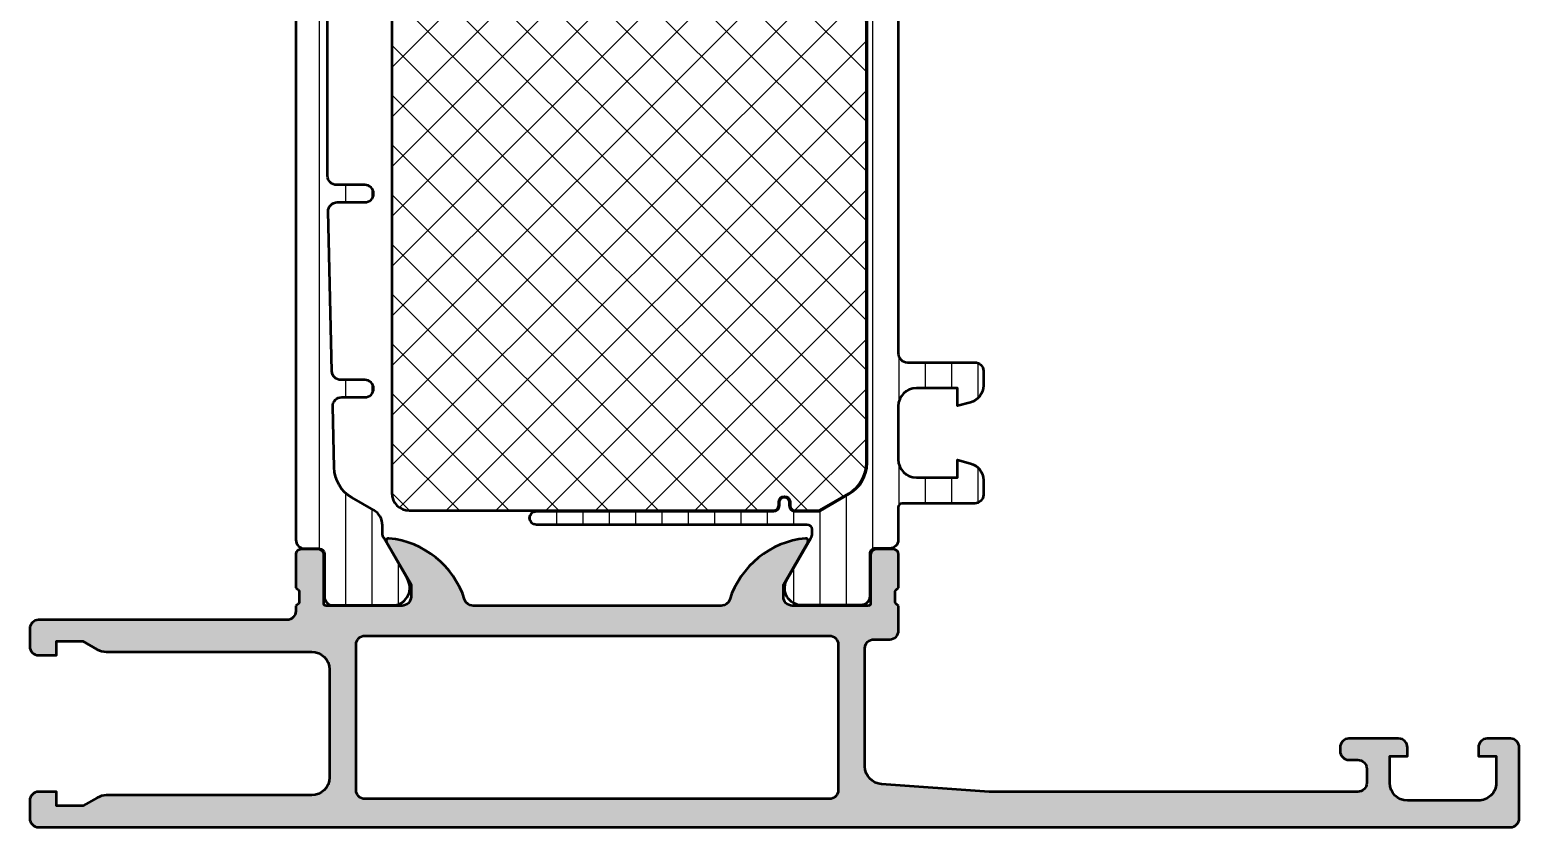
# Model space of a CAD drawing. Extents: x 0 to 84, y 0 to 90.
# Drawn here: x 0 to 84, y 0 to 45 of the extents above; entities that cross this region are included whole.
import ezdxf

# ---------------------------------------------------------------- set-up
doc = ezdxf.new("R2010")
doc.units = 0
for name, color, linetype, lineweight in [('0S-Alu contour', 7, 'Continuous', 50), ('0S-Alu hatch', 252, 'Continuous', 25), ('0S-Plastic contour', 254, 'Continuous', 50), ('0S-Plastic hatch', 253, 'Continuous', 25), ('0S-PT contour', 91, 'Continuous', 50), ('0S-PT hatch', 103, 'Continuous', 25)]:
    doc.layers.add(name, color=color, linetype=linetype, lineweight=lineweight)
pattern_1 = [(90, (0, 0), (-1.4859, 0), [])]

# ---------------------------------------------------------------- blocks, each defined once
blk = doc.blocks.new('245323__D9C6673A_AA53_49A2_94B6_539EFFF4E41A___6864D151_0781_4F6A_9A09_EA9F753BB2D8_')
at = {"layer": '0S-Plastic hatch'}
h = blk.add_hatch(dxfattribs=at)
h.set_pattern_fill('ANSI31', color=256, scale=0.4680000000000001, angle=45, style=0)
h.set_pattern_definition(pattern_1)
edge = h.paths.add_edge_path()
edge.add_line((15.01000000000009, 66.29000300000028), (15.0099999999999, 16.2099970000004))
edge.add_arc((15.5, 16.20999700000039), 0.4900000000001033, 180, 270.0000000000002)
edge.add_line((15.5, 15.71999700000029), (16.31033401224253, 15.71999700000029))
edge.add_ellipse((16.31033331504909, 15.40999630290405), major_axis=(-0.3100006970970248, 0), ratio=1, start_angle=179.99987114239, end_angle=269.9998711414454, ccw=False)
edge.add_line((16.62033401214533, 15.40999560571021), (16.61999938293617, 13.00999856424506))
edge.add_arc((17.10999536037491, 13.0099959774389), 0.4899959774455737, 179.9996975218414, 269.9999999999988)
edge.add_line((17.1099953603749, 12.51999999999332), (20.58582249618423, 12.52000000000029))
edge.add_arc((20.44422884910812, 13.49981807472314), 0.9899960709244746, 278.2228963588996, 392.7407569883825)
edge.add_line((21.276940554089, 14.03524634894269), (19.95830439080621, 16.31919149350434))
edge.add_ellipse((20.39997736187117, 16.57419146728988), major_axis=(-0.5099999999999721, 0), ratio=1, start_angle=-0.5398516222181797, end_angle=29.999996599346105, ccw=False)
edge.add_line((19.88999999999987, 16.5789967122122), (19.88999999999986, 17.03149545762299))
edge.add_arc((18.89999999999989, 17.03149545762297), 0.9899999999999735, 0, 60.00000000000145)
edge.add_line((19.39499999999986, 17.88886060736956), (18.16814668627394, 18.59718469830536))
edge.add_ellipse((19.17314668627401, 20.33789575991229), major_axis=(-2.01000000000021, 0), ratio=1, start_angle=1.3413950657791816, end_angle=60.00000000000131, ccw=False)
edge.add_line((17.1636975121945, 20.29084242005194), (17.08297730594225, 23.73806109287161))
edge.add_ellipse((17.59283754414148, 23.75000000000035), major_axis=(-0.5100000000000015, 0), ratio=1, start_angle=-89.9999999999996, end_angle=1.3413950657791816, ccw=False)
edge.add_line((17.59283754414148, 24.26000000000035), (18.90000000000005, 24.26000000000035))
edge.add_arc((18.90000000000005, 24.75000000000035), 0.4899999999999985, 270, 450)
edge.add_line((18.90000000000005, 25.24000000000035), (17.54600546650818, 25.24000000000035))
edge.add_ellipse((17.54600546650817, 25.75000000000035), major_axis=(-0.509999999999998, 0), ratio=1, start_angle=1.3413950657781015, end_angle=90.0000000000004, ccw=False)
edge.add_line((17.03614522830895, 25.73806109287161), (16.82540087895906, 34.73806109287165))
edge.add_ellipse((17.33526111715824, 34.75000000000039), major_axis=(-0.5099999999999519, 0), ratio=1, start_angle=-90.0000000000004, end_angle=1.3413950657798068, ccw=False)
edge.add_line((17.33526111715824, 35.26000000000034), (18.90000000000005, 35.26000000000036))
edge.add_arc((18.90000000000005, 35.75000000000036), 0.4899999999999949, 270.0000000000004, 450.0000000000004)
edge.add_line((18.90000000000004, 36.24000000000035), (17.29999999999999, 36.24000000000036))
edge.add_ellipse((17.29999999999998, 36.75000000000036), major_axis=(-0.509999999999998, 0), ratio=1, start_angle=0, end_angle=90.0000000000008, ccw=False)
edge.add_line((16.78999999999999, 36.75000000000036), (16.78999999999999, 45.75000000000035))
edge.add_ellipse((17.29999999999999, 45.75000000000034), major_axis=(-0.5100000000000052, 0), ratio=1, start_angle=270.0000000000004, end_angle=360, ccw=False)
edge.add_line((17.29999999999999, 46.26000000000035), (18.90000000000004, 46.26000000000035))
edge.add_arc((18.90000000000004, 46.75000000000035), 0.490000000000002, 270, 450)
edge.add_line((18.90000000000004, 47.24000000000035), (17.33526111715829, 47.24000000000033))
edge.add_ellipse((17.33526111715829, 47.75000000000033), major_axis=(-0.5100000000000052, 0), ratio=1, start_angle=-1.34139506577759, end_angle=90.0000000000004, ccw=False)
edge.add_line((16.82540087895906, 47.76193890712906), (17.03614522830894, 56.76193890712909))
edge.add_ellipse((17.54600546650816, 56.75000000000036), major_axis=(-0.5099999999999979, 0), ratio=1, start_angle=269.9999999999996, end_angle=358.65860493422133, ccw=False)
edge.add_line((17.54600546650817, 57.26000000000035), (18.90000000000005, 57.26000000000035))
edge.add_arc((18.90000000000005, 57.75000000000035), 0.490000000000002, 270, 450)
edge.add_line((18.90000000000005, 58.24000000000036), (17.59283754414148, 58.24000000000035))
edge.add_ellipse((17.59283754414148, 58.75000000000035), major_axis=(-0.509999999999998, 0), ratio=1, start_angle=-1.34139506577759, end_angle=89.9999999999996, ccw=False)
edge.add_line((17.08297730594226, 58.76193890712908), (17.1636975121945, 62.20915757994876))
edge.add_ellipse((19.17314668627379, 62.16210424008844), major_axis=(-2.009999999999987, 0), ratio=1, start_angle=299.9999999999992, end_angle=358.65860493422105, ccw=False)
edge.add_line((18.16814668627382, 63.90281530169517), (19.39499999999987, 64.61113939263106))
edge.add_arc((18.89999999999988, 65.46850454237767), 0.9899999999999973, 299.9999999999992, 360)
edge.add_line((19.88999999999987, 65.46850454237772), (19.88999999999985, 65.92100328778807))
edge.add_ellipse((20.39997736187143, 65.92580853271063), major_axis=(-0.5100000000002546, 0), ratio=1, start_angle=-29.9999965993444, end_angle=0.5398516222459193, ccw=False)
edge.add_line((19.95830439080623, 66.1808085064963), (21.27694055408906, 68.464753651058))
edge.add_arc((20.44422884910813, 69.00018192527745), 0.989996070924459, 327.2592430116236, 441.7771036410994)
edge.add_line((20.58582249618424, 69.98000000000029), (17.10999536037493, 69.98000000000727))
edge.add_arc((17.10999536035948, 69.49000402257712), 0.4899959774301408, 89.99999999819333, 180.0079886897559)
edge.add_line((16.6199993876922, 69.48993570295805), (16.62033400922918, 67.0900462235622))
edge.add_ellipse((16.31033401224253, 67.0900030000003), major_axis=(-0.3099999999999998, 0), ratio=1, start_angle=90.00000000000199, end_angle=180.0079887989757, ccw=False)
edge.add_line((16.31033401224254, 66.78000300000029), (15.50000000000007, 66.78000300000028))
edge.add_arc((15.50000000000008, 66.29000300000027), 0.4899999999999949, 90.00000000000082, 180)
at = {"layer": '0S-Plastic contour', "color": 7}
for points in [[(20.58582249618424, 69.98000000000029), (17.10999536037493, 69.98000000000727)], [(16.6199993876922, 69.48993570295805), (16.62033400922918, 67.0900462235622)], [(19.95830439080623, 66.1808085064963), (21.27694055408906, 68.464753651058)], [(16.31033401224254, 66.78000300000029), (15.50000000000007, 66.78000300000028)], [(15.01000000000009, 66.29000300000028), (15.0099999999999, 16.2099970000004)], [(19.88999999999987, 65.46850454237772), (19.88999999999985, 65.92100328778807)], [(18.16814668627382, 63.90281530169517), (19.39499999999987, 64.61113939263106)], [(17.08297730594226, 58.76193890712908), (17.1636975121945, 62.20915757994876)], [(18.90000000000005, 58.24000000000036), (17.59283754414148, 58.24000000000035)], [(17.54600546650817, 57.26000000000035), (18.90000000000005, 57.26000000000035)], [(16.82540087895906, 47.76193890712906), (17.03614522830894, 56.76193890712909)], [(18.90000000000004, 47.24000000000035), (17.33526111715829, 47.24000000000033)], [(17.29999999999999, 46.26000000000035), (18.90000000000004, 46.26000000000035)], [(16.78999999999999, 36.75000000000036), (16.78999999999999, 45.75000000000035)], [(18.90000000000004, 36.24000000000035), (17.29999999999999, 36.24000000000036)], [(17.03614522830895, 25.73806109287161), (16.82540087895906, 34.73806109287165)], [(17.33526111715824, 35.26000000000034), (18.90000000000005, 35.26000000000036)], [(18.90000000000005, 25.24000000000035), (17.54600546650818, 25.24000000000035)], [(17.1636975121945, 20.29084242005194), (17.08297730594225, 23.73806109287161)], [(17.59283754414148, 24.26000000000035), (18.90000000000005, 24.26000000000035)], [(19.39499999999986, 17.88886060736956), (18.16814668627394, 18.59718469830536)], [(19.88999999999987, 16.5789967122122), (19.88999999999986, 17.03149545762299)], [(21.276940554089, 14.03524634894269), (19.95830439080621, 16.31919149350434)], [(15.5, 15.71999700000029), (16.31033401224253, 15.71999700000029)], [(16.62033401214533, 15.40999560571021), (16.61999938293617, 13.00999856424506)], [(17.1099953603749, 12.51999999999332), (20.58582249618423, 12.52000000000029)]]:
    blk.add_lwpolyline(points, dxfattribs=at)
for centre, radius, start, end in [((17.10999536035948, 69.49000402257712), 0.4899959774301408, 89.99999999819333, 180.0079886897559), ((20.44422884910813, 69.00018192527745), 0.989996070924459, 327.2592430116236, 81.77710364109946), ((15.50000000000008, 66.29000300000027), 0.4899999999999949, 90.00000000000082, 180), ((18.89999999999988, 65.46850454237767), 0.9899999999999973, 299.9999999999992, 0), ((18.90000000000005, 57.75000000000035), 0.490000000000002, 270, 90), ((18.90000000000004, 46.75000000000035), 0.490000000000002, 270, 90), ((18.90000000000005, 35.75000000000036), 0.4899999999999949, 270.0000000000004, 90.00000000000043), ((18.90000000000005, 24.75000000000035), 0.4899999999999985, 270, 90), ((18.89999999999989, 17.03149545762297), 0.9899999999999735, 0, 60.00000000000145), ((15.5, 16.20999700000039), 0.4900000000001033, 180, 270.0000000000002), ((20.44422884910812, 13.49981807472314), 0.9899960709244746, 278.2228963588996, 32.74075698838251), ((17.10999536037491, 13.0099959774389), 0.4899959774455737, 179.9996975218414, 269.9999999999988)]:
    blk.add_arc(centre, radius, start, end, dxfattribs=at)
at = {"layer": '0S-Plastic contour', "color": 7, "extrusion": (0, 0, -1)}
for centre, radius, start, end in [((-16.31033401224253, 67.0900030000003), 0.3099999999999998, 179.9920112010243, 269.999999999998), ((-20.39997736187143, 65.92580853271063), 0.5100000000002546, 359.4601483777541, 29.99999659934442), ((-19.17314668627379, 62.16210424008844), 2.009999999999987, 1.341395065778929, 60.00000000000078), ((-17.59283754414148, 58.75000000000035), 0.509999999999998, 270.0000000000004, 1.34139506577757), ((-17.54600546650816, 56.75000000000036), 0.5099999999999979, 1.341395065778657, 90.0000000000004), ((-17.33526111715829, 47.75000000000033), 0.5100000000000052, 269.9999999999996, 1.34139506577757), ((-17.29999999999999, 45.75000000000034), 0.5100000000000052, 0, 89.9999999999996), ((-17.29999999999998, 36.75000000000036), 0.509999999999998, 269.9999999999992, 0), ((-17.33526111715824, 34.75000000000039), 0.5099999999999519, 358.6586049342202, 90.0000000000004), ((-17.54600546650817, 25.75000000000035), 0.509999999999998, 269.9999999999996, 358.6586049342219), ((-17.59283754414148, 23.75000000000035), 0.5100000000000015, 358.6586049342208, 89.9999999999996), ((-19.17314668627401, 20.33789575991229), 2.01000000000021, 299.9999999999987, 358.6586049342208), ((-20.39997736187117, 16.57419146728988), 0.5099999999999721, 330.0000034006539, 0.5398516222182403), ((-16.31033331504909, 15.40999630290405), 0.3100006970970248, 90.00012885855463, 180.0001288576101)]:
    blk.add_arc(centre, radius, start, end, dxfattribs=at)
blk = doc.blocks.new('245323__749D5613_C850_4EB6_93A1_6E532C6551B0___1353EFCF_EA97_4BA5_82DE_B7D88047BC05_')
at = {"layer": '0S-Plastic hatch'}
h = blk.add_hatch(dxfattribs=at)
h.set_pattern_fill('ANSI31', color=256, scale=0.4680000000000001, angle=45, style=0)
h.set_pattern_definition(pattern_1)
edge = h.paths.add_edge_path()
edge.add_arc((49.19999999999975, 64.45000000004723), 0.2200000000000273, 180, 270)
edge.add_line((49.19999999999975, 64.23000000004718), (53.29999999999971, 64.23000000004724))
edge.add_ellipse((53.29999999999973, 63.75000000004725), major_axis=(-0.4799999999999827, 0), ratio=1, start_angle=180, end_angle=270.00000000000256, ccw=False)
edge.add_line((53.77999999999971, 63.75000000004725), (53.77999999999971, 62.91925077667288))
edge.add_ellipse((52.79999999999981, 62.9192507766729), major_axis=(-0.9799999999999045, 0), ratio=1, start_angle=105.00000000000401, end_angle=180, ccw=False)
edge.add_line((53.05364266420032, 61.97264346690971), (52.3199999999997, 61.77606450750408))
edge.add_line((52.3199999999997, 61.77606450750408), (52.3199999999997, 62.77000000004714))
edge.add_line((52.3199999999997, 62.77000000004714), (49.99999999999975, 62.7700000000472))
edge.add_arc((49.99999999999972, 61.7500000000472), 1.020000000000003, 89.9999999999988, 180)
edge.add_line((48.97999999999972, 61.75000000004721), (48.97999999999972, 58.7500000000472))
edge.add_arc((49.99999999999971, 58.75000000004721), 1.019999999999988, 180, 269.9999999999988)
edge.add_line((49.99999999999968, 57.73000000004722), (52.3199999999997, 57.7300000000472))
edge.add_line((52.3199999999997, 57.7300000000472), (52.3199999999997, 58.72393549259038))
edge.add_line((52.3199999999997, 58.72393549259038), (53.05364266420018, 58.52735653318487))
edge.add_ellipse((52.79999999999976, 57.58074922342163), major_axis=(-0.9799999999999478, 0), ratio=1, start_angle=180, end_angle=255.00000000000182, ccw=False)
edge.add_line((53.7799999999997, 57.5807492234216), (53.77999999999971, 56.75000000004716))
edge.add_ellipse((53.29999999999974, 56.75000000004718), major_axis=(-0.4799999999999685, 0), ratio=1, start_angle=90.0000000000008, end_angle=180, ccw=False)
edge.add_line((53.29999999999975, 56.2700000000472), (49.4999999999997, 56.27000000004719))
edge.add_arc((49.4999999999997, 55.75000000004719), 0.5200000000000032, 90.00000000000078, 180)
edge.add_line((48.97999999999971, 55.75000000004719), (48.97999999999972, 26.75000000000002))
edge.add_arc((49.4999999999997, 26.75000000000001), 0.5199999999999818, 180, 270)
edge.add_line((49.4999999999997, 26.23000000000003), (53.29999999999975, 26.23000000000003))
edge.add_ellipse((53.29999999999973, 25.75000000000006), major_axis=(-0.479999999999972, 0), ratio=1, start_angle=180, end_angle=269.9999999999983, ccw=False)
edge.add_line((53.77999999999971, 25.75000000000007), (53.77999999999972, 24.91925077662573))
edge.add_ellipse((52.79999999999963, 24.91925077662572), major_axis=(-0.980000000000089, 0), ratio=1, start_angle=104.9999999999934, end_angle=180, ccw=False)
edge.add_line((53.05364266420002, 23.97264346686232), (52.31999999999972, 23.77606450745691))
edge.add_line((52.31999999999972, 23.77606450745691), (52.3199999999997, 24.77000000000001))
edge.add_line((52.3199999999997, 24.77000000000001), (49.99999999999964, 24.76999999999998))
edge.add_arc((49.99999999999965, 23.75000000000003), 1.019999999999939, 90.0000000000008, 180)
edge.add_line((48.97999999999971, 23.75000000000003), (48.97999999999972, 20.75000000000003))
edge.add_arc((49.99999999999972, 20.75000000000002), 1.020000000000003, 180, 269.9999999999996)
edge.add_line((49.99999999999971, 19.73000000000002), (52.3199999999997, 19.73000000000002))
edge.add_line((52.3199999999997, 19.73000000000002), (52.3199999999997, 20.7239354925432))
edge.add_line((52.3199999999997, 20.7239354925432), (53.05364266420022, 20.52735653313762))
edge.add_ellipse((52.79999999999973, 19.58074922337435), major_axis=(-0.9799999999999899, 0), ratio=1, start_angle=180, end_angle=254.999999999999, ccw=False)
edge.add_line((53.77999999999972, 19.58074922337435), (53.77999999999971, 18.74999999999996))
edge.add_ellipse((53.29999999999973, 18.74999999999996), major_axis=(-0.4799999999999827, 0), ratio=1, start_angle=89.9999999999975, end_angle=180, ccw=False)
edge.add_line((53.29999999999971, 18.26999999999997), (49.19999999999974, 18.27000000000003))
edge.add_arc((49.19999999999974, 18.05), 0.2200000000000273, 90, 180)
edge.add_line((48.97999999999971, 18.05), (48.97999999999972, 16.20999432109052))
edge.add_ellipse((48.50000267890202, 16.20999432109052), major_axis=(-0.4799973210976916, 0), ratio=1, start_angle=90, end_angle=180, ccw=False)
edge.add_line((48.50000267890202, 15.72999699999282), (47.68966866665965, 15.72999700000001))
edge.add_arc((47.68966866665958, 15.40999699999991), 0.3200000000000962, 89.999999999986, 180.0079248428868)
edge.add_line((47.36966866972043, 15.40995273932772), (47.37000061247221, 13.01006236694498))
edge.add_ellipse((46.89000463964842, 13.00999597740809), major_axis=(-0.4799959774150445, 0), ratio=1, start_angle=89.99999999639118, end_angle=180.0079247336595, ccw=False)
edge.add_line((46.89000463961819, 12.52999999999304), (43.41489815500445, 12.53000000000001))
edge.add_ellipse((43.55577115088467, 13.49981807472285), major_axis=(-0.9799960709244642, 0), ratio=1, start_angle=-32.75470770489687, end_angle=81.73518387497938, ccw=False)
edge.add_line((42.73159978545078, 14.03003865092321), (44.05035585987369, 16.31419148770031))
edge.add_arc((43.60002263447411, 16.57419146097185), 0.5199999999999974, 330.0000034006553, 360.0057438231707)
edge.add_line((44.12002263186116, 16.57424359025822), (44.11999999863359, 16.80002706700071))
edge.add_arc((43.84999999991771, 16.79999999992741), 0.2700000000725904, 0.0057438113683433, 89.99999998807618)
edge.add_line((43.8499999999739, 17.07), (28.5710135329807, 17.0700000000006))
edge.add_ellipse((28.5710135329807, 17.44925907311707), major_axis=(-0.3792590731164722, 0), ratio=1, start_angle=-90, end_angle=90, ccw=False)
edge.add_line((28.5710135329807, 17.82851814623354), (41.95486402147732, 17.82851814623354))
edge.add_arc((41.95486402147731, 18.15000000000007), 0.3214818537665245, 270.0000000000013, 360)
edge.add_line((42.27634587524384, 18.15000000000007), (42.27634587524384, 18.35057079528624))
edge.add_ellipse((42.55577507995761, 18.35057079528624), major_axis=(-0.2794292047137645, 0), ratio=1, start_angle=180, end_angle=360, ccw=False)
edge.add_line((42.83520428467137, 18.35057079528624), (42.83520428467138, 18.14999999999999))
edge.add_arc((43.15520428467132, 18.14999999999998), 0.3199999999999363, 180, 273.2858470669113)
edge.add_line((43.17354585891814, 17.83052607828788), (44.46501280945994, 17.83052607828748))
edge.add_arc((44.46501280946002, 18.05052607828745), 0.2199999999999704, 269.9999999999796, 300.0000000000001)
edge.add_line((44.57501280946, 17.8600004894549), (46.20999999999969, 18.80396078403453))
edge.add_arc((45.19999999999975, 20.55333209967908), 2.019999999999961, 299.9999999999987, 360)
edge.add_line((47.21999999999971, 20.55333209967909), (47.2199999999997, 61.94666790036816))
edge.add_arc((45.1999999999998, 61.94666790036816), 2.019999999999903, 0, 59.99999999999665)
edge.add_line((46.20999999999985, 63.69603921601258), (44.57501280946025, 64.63999951059233))
edge.add_arc((44.46501280946029, 64.44947392175985), 0.2199999999999, 59.99999999999794, 90.00000000000925)
edge.add_line((44.46501280946026, 64.66947392175975), (43.17354585892014, 64.66947392175956))
edge.add_arc((43.15520428467162, 64.35000000004723), 0.3200000000002656, 86.71415293278625, 180)
edge.add_line((42.83520428467135, 64.35000000004725), (42.83520428467137, 64.14942920476103))
edge.add_ellipse((42.55577507995761, 64.14942920476102), major_axis=(-0.2794292047137645, 0), ratio=1, start_angle=0, end_angle=180, ccw=False)
edge.add_line((42.27634587524384, 64.14942920476102), (42.27634587524384, 64.35000000004712))
edge.add_arc((41.95486402147728, 64.3500000000471), 0.3214818537665707, 0, 89.99999999999874)
edge.add_line((41.95486402147728, 64.67148185381367), (28.57101353298071, 64.6714818538137))
edge.add_ellipse((28.5710135329807, 65.0507409269301), major_axis=(-0.3792590731164154, 0), ratio=1, start_angle=-89.99999999999721, end_angle=90.00000000000267, ccw=False)
edge.add_line((28.57101353298068, 65.43000000004653), (43.84999999997284, 65.43000000004724))
edge.add_arc((43.84999999997282, 65.70000000006472), 0.2700000000174754, 270.000000000003, 359.9942561767024)
edge.add_line((44.11999999863358, 65.6999729329353), (44.12002263186145, 65.92575641268219))
edge.add_arc((43.60002263447409, 65.92580853907533), 0.5200000000000063, 359.9942564955642, 389.9999965993436)
edge.add_line((44.05035585987369, 66.18580851234688), (42.73159978545076, 68.46996134912398))
edge.add_ellipse((43.55577115088467, 69.00018192532433), major_axis=(-0.97999607092448, 0), ratio=1, start_angle=-81.73518387496699, end_angle=32.75470770489579, ccw=False)
edge.add_line((43.41489815500425, 69.97000000004715), (46.89000463961792, 69.97000000005411))
edge.add_ellipse((46.89000463961792, 69.49000402260853), major_axis=(-0.4799959774455829, 0), ratio=1, start_angle=179.9920751941814, end_angle=269.99999999999915, ccw=False)
edge.add_line((47.37000061247216, 69.48993763246747), (47.36966866972035, 67.09004726019027))
edge.add_arc((47.68966866668963, 67.0900030000773), 0.3200000000301581, 179.9920752572343, 269.9999999950218)
edge.add_line((47.68966866666183, 66.77000300004714), (48.50000267890219, 66.77000300005432))
edge.add_ellipse((48.50000267890209, 66.29000567895667), major_axis=(-0.4799973210976419, 0), ratio=1, start_angle=180, end_angle=269.99999999998727, ccw=False)
edge.add_line((48.97999999999973, 66.29000567895663), (48.97999999999972, 64.45000000004723))
at = {"layer": '0S-Plastic contour', "color": 7}
for points in [[(43.41489815500425, 69.97000000004715), (46.89000463961792, 69.97000000005411)], [(47.37000061247216, 69.48993763246747), (47.36966866972035, 67.09004726019027)], [(44.05035585987369, 66.18580851234688), (42.73159978545076, 68.46996134912398)], [(47.68966866666183, 66.77000300004714), (48.50000267890219, 66.77000300005432)], [(44.11999999863358, 65.6999729329353), (44.12002263186145, 65.92575641268219)], [(48.97999999999973, 66.29000567895663), (48.97999999999972, 64.45000000004723)], [(28.57101353298068, 65.43000000004653), (43.84999999997284, 65.43000000004724)], [(41.95486402147728, 64.67148185381367), (28.57101353298071, 64.6714818538137)], [(42.27634587524384, 64.14942920476102), (42.27634587524384, 64.35000000004712)], [(42.83520428467135, 64.35000000004725), (42.83520428467137, 64.14942920476103)], [(44.46501280946026, 64.66947392175975), (43.17354585892014, 64.66947392175956)], [(46.20999999999985, 63.69603921601258), (44.57501280946025, 64.63999951059233)], [(49.19999999999975, 64.23000000004718), (53.29999999999971, 64.23000000004724)], [(53.77999999999971, 63.75000000004725), (53.77999999999971, 62.91925077667288)], [(53.05364266420032, 61.97264346690971), (52.3199999999997, 61.77606450750408), (52.3199999999997, 62.77000000004714), (49.99999999999975, 62.7700000000472)], [(47.21999999999971, 20.55333209967909), (47.2199999999997, 61.94666790036816)], [(48.97999999999972, 61.75000000004721), (48.97999999999972, 58.7500000000472)], [(49.99999999999968, 57.73000000004722), (52.3199999999997, 57.7300000000472), (52.3199999999997, 58.72393549259038), (53.05364266420018, 58.52735653318487)], [(53.7799999999997, 57.5807492234216), (53.77999999999971, 56.75000000004716)], [(48.97999999999971, 55.75000000004719), (48.97999999999972, 26.75000000000002)], [(53.29999999999975, 56.2700000000472), (49.4999999999997, 56.27000000004719)], [(49.4999999999997, 26.23000000000003), (53.29999999999975, 26.23000000000003)], [(53.77999999999971, 25.75000000000007), (53.77999999999972, 24.91925077662573)], [(53.05364266420002, 23.97264346686232), (52.31999999999972, 23.77606450745691), (52.3199999999997, 24.77000000000001), (49.99999999999964, 24.76999999999998)], [(48.97999999999971, 23.75000000000003), (48.97999999999972, 20.75000000000003)], [(49.99999999999971, 19.73000000000002), (52.3199999999997, 19.73000000000002), (52.3199999999997, 20.7239354925432), (53.05364266420022, 20.52735653313762)], [(53.77999999999972, 19.58074922337435), (53.77999999999971, 18.74999999999996)], [(44.57501280946, 17.8600004894549), (46.20999999999969, 18.80396078403453)], [(28.5710135329807, 17.82851814623354), (41.95486402147732, 17.82851814623354)], [(42.27634587524384, 18.15000000000007), (42.27634587524384, 18.35057079528624)], [(42.83520428467137, 18.35057079528624), (42.83520428467138, 18.14999999999999)], [(43.17354585891814, 17.83052607828788), (44.46501280945994, 17.83052607828748)], [(48.97999999999971, 18.05), (48.97999999999972, 16.20999432109052)], [(53.29999999999971, 18.26999999999997), (49.19999999999974, 18.27000000000003)], [(43.8499999999739, 17.07), (28.5710135329807, 17.0700000000006)], [(42.73159978545078, 14.03003865092321), (44.05035585987369, 16.31419148770031)], [(44.12002263186116, 16.57424359025822), (44.11999999863359, 16.80002706700071)], [(47.36966866972043, 15.40995273932772), (47.37000061247221, 13.01006236694498)], [(48.50000267890202, 15.72999699999282), (47.68966866665965, 15.72999700000001)], [(46.89000463961819, 12.52999999999304), (43.41489815500445, 12.53000000000001)]]:
    blk.add_lwpolyline(points, dxfattribs=at)
at = {"layer": '0S-Plastic contour', "color": 7, "extrusion": (0, 0, -1)}
for centre, radius, start, end in [((-43.55577115088467, 69.00018192532433), 0.97999607092448, 327.2452922951042, 81.73518387496703), ((-46.89000463961792, 69.49000402260853), 0.4799959774455829, 90.00000000000087, 180.0079248058187), ((-48.50000267890209, 66.29000567895667), 0.4799973210976419, 90.00000000001273, 180), ((-28.5710135329807, 65.0507409269301), 0.3792590731164154, 269.9999999999973, 89.99999999999731), ((-42.55577507995761, 64.14942920476102), 0.2794292047137645, 180, 0), ((-53.29999999999973, 63.75000000004725), 0.4799999999999827, 89.99999999999746, 180), ((-52.79999999999981, 62.9192507766729), 0.9799999999999045, 180, 254.999999999996), ((-52.79999999999976, 57.58074922342163), 0.9799999999999478, 104.9999999999982, 180), ((-53.29999999999974, 56.75000000004718), 0.4799999999999685, 180, 269.9999999999992), ((-53.29999999999973, 25.75000000000006), 0.479999999999972, 90.0000000000017, 180), ((-52.79999999999963, 24.91925077662572), 0.9800000000000892, 180, 255.0000000000066), ((-52.79999999999973, 19.58074922337435), 0.9799999999999901, 105.000000000001, 180), ((-42.55577507995761, 18.35057079528624), 0.2794292047137645, 0, 180), ((-53.29999999999973, 18.74999999999996), 0.4799999999999827, 180, 270.0000000000025), ((-28.5710135329807, 17.44925907311707), 0.3792590731164722, 270, 90), ((-48.50000267890202, 16.20999432109052), 0.4799973210976916, 180, 270), ((-43.55577115088467, 13.49981807472285), 0.9799960709244642, 278.2648161250206, 32.75470770489687), ((-46.89000463964842, 13.00999597740809), 0.4799959774150445, 179.9920752663405, 270.0000000036089)]:
    blk.add_arc(centre, radius, start, end, dxfattribs=at)
at = {"layer": '0S-Plastic contour', "color": 7}
for centre, radius, start, end in [((47.68966866668963, 67.0900030000773), 0.3200000000301581, 179.9920752572343, 269.9999999950218), ((43.84999999997282, 65.70000000006472), 0.2700000000174754, 270.000000000003, 359.9942561767024), ((43.60002263447409, 65.92580853907533), 0.5200000000000063, 359.9942564955642, 29.99999659934355), ((41.95486402147728, 64.3500000000471), 0.3214818537665707, 0, 89.99999999999874), ((43.15520428467162, 64.35000000004723), 0.3200000000002656, 86.71415293278625, 180), ((44.46501280946029, 64.44947392175985), 0.2199999999999, 59.99999999999794, 90.00000000000925), ((49.19999999999975, 64.45000000004723), 0.2200000000000273, 180, 270), ((45.1999999999998, 61.94666790036816), 2.019999999999903, 0, 59.99999999999665), ((49.99999999999972, 61.7500000000472), 1.020000000000003, 89.9999999999988, 180), ((49.99999999999971, 58.75000000004721), 1.019999999999988, 180, 269.9999999999988), ((49.4999999999997, 55.75000000004719), 0.5200000000000032, 90.00000000000078, 180), ((49.4999999999997, 26.75000000000001), 0.5199999999999818, 180, 270), ((49.99999999999965, 23.75000000000003), 1.019999999999939, 90.0000000000008, 180), ((45.19999999999975, 20.55333209967908), 2.019999999999961, 299.9999999999987, 0), ((49.99999999999972, 20.75000000000002), 1.020000000000003, 180, 269.9999999999996), ((41.95486402147731, 18.15000000000007), 0.3214818537665245, 270.0000000000013, 0), ((43.15520428467132, 18.14999999999998), 0.3199999999999363, 180, 273.2858470669113), ((44.46501280946002, 18.05052607828745), 0.2199999999999704, 269.9999999999796, 300.0000000000001), ((49.19999999999974, 18.05), 0.2200000000000273, 90, 180), ((43.84999999991771, 16.79999999992741), 0.2700000000725904, 0.0057438113683433, 89.99999998807618), ((43.60002263447411, 16.57419146097185), 0.5199999999999974, 330.0000034006553, 0.0057438231706752), ((47.68966866665958, 15.40999699999991), 0.3200000000000962, 89.999999999986, 180.0079248428868)]:
    blk.add_arc(centre, radius, start, end, dxfattribs=at)
blk = doc.blocks.new('465340__8480A127_8387_4D32_A9F7_01AAF9720097_')
at = {"layer": '0S-PT hatch'}
h = blk.add_hatch(dxfattribs=at)
h.set_pattern_fill('ANSI37', color=256, scale=0.625, angle=90, style=0)
h.set_pattern_definition([(135, (0, 0), (-1.403165018917055, -1.403165018917055), []), (225, (0, 0), (1.403165018917055, -1.403165018917055), [])])
edge = h.paths.add_edge_path()
edge.add_arc((21.3999999999997, 63.65020331974266), 0.9799999999999754, 89.99999999986873, 180)
edge.add_line((20.41999999999972, 63.65020331974267), (20.41999999999972, 18.84979668030453))
edge.add_arc((21.39999999999972, 18.84979668030454), 0.9800000000000004, 180, 269.9999999999998)
edge.add_line((21.39999999999972, 17.86979668030454), (41.95634587524383, 17.86979668030453))
edge.add_arc((41.95634587524384, 18.14979668030454), 0.2800000000000082, 269.9999999999985, 360)
edge.add_line((42.23634587524386, 18.14979668030454), (42.23634587524386, 18.35036747559079))
edge.add_ellipse((42.55577507995761, 18.35036747559079), major_axis=(-0.3194292047137566, 0), ratio=1, start_angle=180, end_angle=360, ccw=False)
edge.add_line((42.87520428467137, 18.35036747559079), (42.87520428467137, 18.14979668030455))
edge.add_arc((43.15520428467136, 18.14979668030455), 0.279999999999994, 180, 266.4872129359451)
edge.add_line((43.13804832119967, 17.87032275859206), (44.46501280946017, 17.87032275859206))
edge.add_arc((44.46501280946017, 18.05032275859205), 0.1799999999999891, 270, 299.9999999999982)
edge.add_line((44.55501280946015, 17.89443818591086), (46.18999999999969, 18.83839848049042))
edge.add_arc((45.19999999999972, 20.55312877998361), 1.979999999999982, 299.9999999999994, 360)
edge.add_line((47.1799999999997, 20.55312877998361), (47.1799999999997, 61.94646458067265))
edge.add_arc((45.19999999999971, 61.94646458067265), 1.979999999999996, 0, 60.00000000000079)
edge.add_line((46.18999999999968, 63.66119488016585), (44.55501280946013, 64.60515517474542))
edge.add_arc((44.46501280946017, 64.44927060206427), 0.1799999999999341, 60.0000000000023, 90)
edge.add_line((44.46501280946017, 64.62927060206421), (43.13858592838741, 64.6292706020642))
edge.add_arc((43.15574189185917, 64.34979668035172), 0.2799999999999958, 93.51278706406949, 180)
edge.add_line((42.87574189185917, 64.34979668035172), (42.87574189185916, 64.14922588506549))
edge.add_ellipse((42.55577507995761, 64.14922588506548), major_axis=(-0.3199668119015584, 0), ratio=1, start_angle=0, end_angle=180, ccw=False)
edge.add_line((42.23580826805605, 64.14922588506548), (42.23580826805604, 64.34979668030454))
edge.add_arc((41.95540162866509, 64.34979668030456), 0.2804066393909537, 0, 89.99999999987224)
edge.add_line((41.95540162866572, 64.63020331969554), (21.40000000000194, 64.63020331974263))
at = {"layer": '0S-PT contour', "color": 7}
for points in [[(41.95540162866572, 64.63020331969554), (21.40000000000194, 64.63020331974263)], [(42.23580826805605, 64.14922588506548), (42.23580826805604, 64.34979668030454)], [(42.87574189185917, 64.34979668035172), (42.87574189185916, 64.14922588506549)], [(44.46501280946017, 64.62927060206421), (43.13858592838741, 64.6292706020642)], [(46.18999999999968, 63.66119488016585), (44.55501280946013, 64.60515517474542)], [(20.41999999999972, 63.65020331974267), (20.41999999999972, 18.84979668030453)], [(47.1799999999997, 20.55312877998361), (47.1799999999997, 61.94646458067265)], [(44.55501280946015, 17.89443818591086), (46.18999999999969, 18.83839848049042)], [(21.39999999999972, 17.86979668030454), (41.95634587524383, 17.86979668030453)], [(42.23634587524386, 18.14979668030454), (42.23634587524386, 18.35036747559079)], [(42.87520428467137, 18.35036747559079), (42.87520428467137, 18.14979668030455)], [(43.13804832119967, 17.87032275859206), (44.46501280946017, 17.87032275859206)]]:
    blk.add_lwpolyline(points, dxfattribs=at)
for centre, radius, start, end in [((21.3999999999997, 63.65020331974266), 0.9799999999999754, 89.99999999986873, 180), ((41.95540162866509, 64.34979668030456), 0.2804066393909537, 0, 89.99999999987224), ((43.15574189185917, 64.34979668035172), 0.2799999999999958, 93.51278706406949, 180), ((44.46501280946017, 64.44927060206427), 0.1799999999999341, 60.0000000000023, 90), ((45.19999999999971, 61.94646458067265), 1.979999999999996, 0, 60.00000000000079), ((45.19999999999972, 20.55312877998361), 1.979999999999982, 299.9999999999994, 0), ((21.39999999999972, 18.84979668030454), 0.9800000000000004, 180, 269.9999999999998), ((41.95634587524384, 18.14979668030454), 0.2800000000000082, 269.9999999999985, 0), ((43.15520428467136, 18.14979668030455), 0.279999999999994, 180, 266.4872129359451), ((44.46501280946017, 18.05032275859205), 0.1799999999999891, 270, 299.9999999999982)]:
    blk.add_arc(centre, radius, start, end, dxfattribs=at)
at = {"layer": '0S-PT contour', "color": 7, "extrusion": (0, 0, -1)}
for centre, radius, start, end in [((-42.55577507995761, 64.14922588506548), 0.3199668119015584, 180, 0), ((-42.55577507995761, 18.35036747559079), 0.3194292047137566, 0, 180)]:
    blk.add_arc(centre, radius, start, end, dxfattribs=at)
blk = doc.blocks.new('445270__83AF6BB7_1845_44F7_A792_B1EEC1B13259_')
at = {"layer": '0S-Alu hatch'}
h = blk.add_hatch(color=256, dxfattribs=at)
edge = h.paths.add_edge_path()
edge.add_line((4.307179676972453, 9.899999999999999), (15.9, 9.899999999999999))
edge.add_ellipse((15.9, 8.900000000000006), major_axis=(-0.9999999999999928, 0), ratio=1, start_angle=180, end_angle=270, ccw=False)
edge.add_line((16.9, 8.900000000000006), (16.9, 2.799999999999998))
edge.add_ellipse((15.89999999999999, 2.800000000000003), major_axis=(-1.000000000000005, 0), ratio=1, start_angle=90.00000000000051, end_angle=180, ccw=False)
edge.add_line((15.9, 1.799999999999998), (4.307179676972449, 1.8))
edge.add_arc((4.30717967697245, 0.799999999999998), 1.000000000000002, 90.00000000000006, 120)
edge.add_line((3.807179676972448, 1.666025403784438), (3, 1.2))
edge.add_line((3, 1.2), (1.5, 1.199999999999999))
edge.add_line((1.5, 1.199999999999999), (1.5, 2))
edge.add_line((1.5, 2), (0.5, 2))
edge.add_arc((0.5, 1.5), 0.5, 90, 180)
edge.add_line((0, 1.5), (1e-16, 0.5))
edge.add_arc((0.5, 0.5), 0.5, 180, 269.9999999999999)
edge.add_line((0.4999999999999998, 1e-16), (83.49999999999999, 0))
edge.add_arc((83.49999999999999, 0.5), 0.5, 270, 360)
edge.add_line((83.99999999999999, 0.5), (83.99999999999999, 4.5))
edge.add_arc((83.49999999999999, 4.5), 0.5, 0, 90)
edge.add_line((83.49999999999999, 5), (82.19999999999997, 4.999999999999999))
edge.add_arc((82.19999999999997, 4.499999999999997), 0.5000000000000018, 90, 180)
edge.add_line((81.69999999999999, 4.499999999999997), (81.69999999999999, 3.999999999999999))
edge.add_line((81.69999999999999, 3.999999999999999), (82.69999999999999, 3.999999999999998))
edge.add_line((82.69999999999999, 3.999999999999998), (82.69999999999997, 2.499999999999993))
edge.add_ellipse((81.69999999999999, 2.499999999999984), major_axis=(-0.9999999999999857, 0), ratio=1, start_angle=89.9999999999992, end_angle=180, ccw=False)
edge.add_line((81.69999999999997, 1.499999999999993), (77.69999999999999, 1.499999999999999))
edge.add_ellipse((77.69999999999999, 2.499999999999992), major_axis=(-0.9999999999999927, 0), ratio=1, start_angle=0, end_angle=90, ccw=False)
edge.add_line((76.69999999999999, 2.5), (76.69999999999999, 3.999999999999999))
edge.add_line((76.69999999999999, 3.999999999999999), (77.69999999999999, 3.999999999999999))
edge.add_line((77.69999999999999, 3.999999999999999), (77.69999999999997, 4.500000000000006))
edge.add_arc((77.19999999999997, 4.500000000000007), 0.5, 0, 90)
edge.add_line((77.19999999999997, 5.000000000000007), (74.39999999999996, 5))
edge.add_arc((74.39999999999996, 4.500000000000037), 0.4999999999999627, 90, 180)
edge.add_line((73.9, 4.500000000000023), (73.9, 4.300000000000039))
edge.add_arc((74.40000000000002, 4.300000000000004), 0.5000000000000142, 180, 269.9999999999984)
edge.add_line((74.4, 3.79999999999999), (74.89999999999999, 3.799999999999998))
edge.add_ellipse((74.89999999999999, 3.299999999999995), major_axis=(-0.5000000000000031, 0), ratio=1, start_angle=180, end_angle=270, ccw=False)
edge.add_line((75.39999999999999, 3.299999999999988), (75.39999999999998, 2.500000000000008))
edge.add_ellipse((74.89999999999996, 2.500000000000005), major_axis=(-0.5000000000000142, 0), ratio=1, start_angle=90.00000000000159, end_angle=180, ccw=False)
edge.add_line((74.89999999999998, 1.999999999999993), (54.09999999999998, 2.000000000000001))
edge.add_line((54.09999999999998, 2.000000000000001), (48.02875295001207, 2.433660503570564))
edge.add_ellipse((48.09999999999998, 3.431119203401287), major_axis=(-0.9999999999999877, 0), ratio=1, start_angle=0, end_angle=85.9143832200254, ccw=False)
edge.add_line((47.09999999999999, 3.43111920340129), (47.09999999999999, 10.1))
edge.add_ellipse((47.59999999999998, 10.10000000000001), major_axis=(-0.4999999999999929, 0), ratio=1, start_angle=270, end_angle=360, ccw=False)
edge.add_line((47.59999999999998, 10.6), (48.49999999999999, 10.6))
edge.add_arc((48.49999999999999, 11.10000000000002), 0.5000000000000197, 270, 360)
edge.add_line((49.00000000000002, 11.10000000000002), (48.99999999999999, 12.50000000000002))
edge.add_ellipse((49.07883644654305, 12.76752059199314), major_axis=(-0.2788950563274382, 0), ratio=1, start_angle=-1.164589374079128, end_angle=73.58012358050661, ccw=False)
edge.add_line((48.79999899999999, 12.77318899999142), (48.79999899999998, 13.22678299999119))
edge.add_ellipse((49.07886709564312, 13.23244365946859), major_axis=(-0.278925541737129, 0), ratio=1, start_angle=-73.57540544464831, end_angle=1.162870072956082, ccw=False)
edge.add_line((48.99999999999998, 13.49998699999151), (48.99999999999999, 15.37999800000002))
edge.add_arc((48.7, 15.37999800000002), 0.2999999999999971, 0, 90)
edge.add_line((48.7, 15.67999800000002), (47.7200256809572, 15.67999800000003))
edge.add_arc((47.7200256809572, 15.37999800000003), 0.2999999999999989, 90, 180)
edge.add_line((47.4200256809572, 15.37999800000003), (47.42002568095719, 12.62000000000003))
edge.add_ellipse((47.30002568095719, 12.62000000000003), major_axis=(-0.1199999999999974, 0), ratio=1, start_angle=90.00000000000341, end_angle=180, ccw=False)
edge.add_line((47.30002568095719, 12.50000000000003), (43.00000000000003, 12.50000000000004))
edge.add_ellipse((43.00000000000004, 13.00000000000003), major_axis=(-0.4999999999999929, 0), ratio=1, start_angle=0, end_angle=89.9999999999992, ccw=False)
edge.add_line((42.50000000000005, 13.00000000000008), (42.50000000000013, 13.7000000000001))
edge.add_line((42.50000000000013, 13.7000000000001), (43.88149545762249, 16.09282032302761))
edge.add_arc((43.76188021535185, 16.16188021535175), 0.1381197846482815, 329.9999999999999, 455.6225775507901)
edge.add_arc((44.23822324117366, 11.32339113815299), 4.999999999999205, 95.62257755079091, 162.2515836439285)
edge.add_ellipse((38.99999999999975, 13.00000000000098), major_axis=(-0.5000000000009474, 0), ratio=1, start_angle=90.0000000000008, end_angle=162.251583643927, ccw=False)
edge.add_line((38.99999999999976, 12.50000000000003), (25.00000000000014, 12.50000000000002))
edge.add_ellipse((25.00000000000014, 13.00000000000063), major_axis=(-0.5000000000006076, 0), ratio=1, start_angle=17.74841635607021, end_angle=90, ccw=False)
edge.add_arc((19.76177675882633, 11.32339113815281), 4.999999999999395, 17.74841635607026, 84.37742244920926)
edge.add_arc((20.23811978464815, 16.16188021535176), 0.1381197846482795, 84.37742244921134, 210.0000000000008)
edge.add_line((20.1185045423775, 16.09282032302761), (21.49999999999987, 13.70000000000011))
edge.add_line((21.49999999999987, 13.70000000000011), (21.49999999999994, 13.00000000000007))
edge.add_ellipse((20.99999999999996, 13.00000000000002), major_axis=(-0.4999999999999823, 0), ratio=1, start_angle=90, end_angle=180, ccw=False)
edge.add_line((20.99999999999996, 12.50000000000004), (16.69997431904258, 12.50000000000003))
edge.add_ellipse((16.69997431904258, 12.62000000000002), major_axis=(-0.1199999999999903, 0), ratio=1, start_angle=0, end_angle=90, ccw=False)
edge.add_line((16.57997431904259, 12.62000000000002), (16.57997431904259, 15.37999800000002))
edge.add_arc((16.27997431904259, 15.37999800000002), 0.3000000000000007, 0, 90)
edge.add_line((16.27997431904259, 15.67999800000002), (15.2999999999998, 15.67999800000002))
edge.add_arc((15.2999999999998, 15.37999800000002), 0.2999999999999971, 89.99999999999967, 180)
edge.add_line((14.9999999999998, 15.37999800000002), (14.9999999999998, 13.49998699999151))
edge.add_ellipse((14.92113290435664, 13.23244365946857), major_axis=(-0.2789255417371467, 0), ratio=1, start_angle=178.8371299271117, end_angle=253.57540544464558, ccw=False)
edge.add_line((15.2000009999998, 13.2267829999915), (15.2000009999998, 12.77318899999151))
edge.add_ellipse((14.92116355345704, 12.76752059199314), major_axis=(-0.27889505632715, 0), ratio=1, start_angle=106.4198764194918, end_angle=181.1645893740976, ccw=False)
edge.add_line((15, 12.50000000000029), (15, 12.19999999999999))
edge.add_ellipse((14.5, 12.19999999999999), major_axis=(-0.4999999999999965, 0), ratio=1, start_angle=90.00000000000023, end_angle=180, ccw=False)
edge.add_line((14.5, 11.7), (0.5000000000000018, 11.7))
edge.add_arc((0.5000000000000014, 11.2), 0.5, 89.99999999999994, 180)
edge.add_line((1.3e-15, 11.2), (1.9e-15, 10.2))
edge.add_arc((0.5000000000000023, 10.2), 0.5000000000000004, 180, 270.0000000000001)
edge.add_line((0.5000000000000029, 9.700000000000001), (1.500000000000002, 9.700000000000003))
edge.add_line((1.500000000000002, 9.700000000000003), (1.500000000000002, 10.5))
edge.add_line((1.500000000000002, 10.5), (3.000000000000005, 10.5))
edge.add_line((3.000000000000005, 10.5), (3.807179676972455, 10.03397459621556))
edge.add_arc((4.307179676972454, 10.9), 1, 240, 269.9999999999999)
edge = h.paths.add_edge_path()
edge.add_line((18.4, 2.100000000000004), (18.4, 10.3))
edge.add_ellipse((18.9, 10.3), major_axis=(-0.5, 0), ratio=1, start_angle=270.0000000000004, end_angle=360, ccw=False)
edge.add_line((18.9, 10.8), (45.09999999999999, 10.8))
edge.add_ellipse((45.09999999999999, 10.3), major_axis=(-0.5, 0), ratio=1, start_angle=180, end_angle=270, ccw=False)
edge.add_line((45.59999999999999, 10.3), (45.59999999999999, 2.100000000000001))
edge.add_ellipse((45.09999999999999, 2.1), major_axis=(-0.5000000000000009, 0), ratio=1, start_angle=90, end_angle=180, ccw=False)
edge.add_line((45.09999999999999, 1.6), (18.9, 1.600000000000004))
edge.add_ellipse((18.9, 2.100000000000004), major_axis=(-0.5, 0), ratio=1, start_angle=0, end_angle=90, ccw=False)
at = {"layer": '0S-Alu contour', "color": 7}
for points in [[(20.1185045423775, 16.09282032302761), (21.49999999999987, 13.70000000000011), (21.49999999999994, 13.00000000000007)], [(42.50000000000005, 13.00000000000008), (42.50000000000013, 13.7000000000001), (43.88149545762249, 16.09282032302761)], [(14.9999999999998, 15.37999800000002), (14.9999999999998, 13.49998699999151)], [(16.27997431904259, 15.67999800000002), (15.2999999999998, 15.67999800000002)], [(16.57997431904259, 12.62000000000002), (16.57997431904259, 15.37999800000002)], [(47.4200256809572, 15.37999800000003), (47.42002568095719, 12.62000000000003)], [(48.7, 15.67999800000002), (47.7200256809572, 15.67999800000003)], [(48.99999999999998, 13.49998699999151), (48.99999999999999, 15.37999800000002)], [(15.2000009999998, 13.2267829999915), (15.2000009999998, 12.77318899999151)], [(48.79999899999999, 12.77318899999142), (48.79999899999998, 13.22678299999119)], [(15, 12.50000000000029), (15, 12.19999999999999)], [(20.99999999999996, 12.50000000000004), (16.69997431904258, 12.50000000000003)], [(38.99999999999976, 12.50000000000003), (25.00000000000014, 12.50000000000002)], [(47.30002568095719, 12.50000000000003), (43.00000000000003, 12.50000000000004)], [(49.00000000000002, 11.10000000000002), (48.99999999999999, 12.50000000000002)], [(1.3e-15, 11.2), (1.9e-15, 10.2)], [(14.5, 11.7), (0.5000000000000018, 11.7)], [(0.5000000000000029, 9.700000000000001), (1.500000000000002, 9.700000000000003), (1.500000000000002, 10.5), (3.000000000000005, 10.5), (3.807179676972455, 10.03397459621556)], [(18.4, 2.100000000000004), (18.4, 10.3)], [(18.9, 10.8), (45.09999999999999, 10.8)], [(45.59999999999999, 10.3), (45.59999999999999, 2.1)], [(47.09999999999999, 3.43111920340129), (47.09999999999999, 10.1)], [(47.59999999999998, 10.6), (48.49999999999999, 10.6)], [(4.307179676972453, 9.899999999999999), (15.9, 9.899999999999999)], [(16.9, 8.900000000000006), (16.9, 2.799999999999998)], [(73.9, 4.500000000000023), (73.9, 4.300000000000039)], [(77.19999999999997, 5.000000000000007), (74.39999999999996, 5)], [(76.69999999999999, 2.5), (76.69999999999999, 3.999999999999999), (77.69999999999999, 3.999999999999999), (77.69999999999997, 4.500000000000006)], [(81.69999999999999, 4.499999999999997), (81.69999999999999, 3.999999999999999), (82.69999999999999, 3.999999999999998), (82.69999999999997, 2.499999999999993)], [(83.49999999999999, 5), (82.19999999999997, 4.999999999999999)], [(83.99999999999999, 0.5), (83.99999999999999, 4.5)], [(74.4, 3.79999999999999), (74.89999999999999, 3.799999999999998)], [(75.39999999999999, 3.299999999999988), (75.39999999999998, 2.500000000000008)], [(3.807179676972448, 1.666025403784438), (3, 1.2), (1.5, 1.199999999999999), (1.5, 2), (0.5, 2)], [(15.9, 1.799999999999998), (4.307179676972449, 1.8)], [(74.89999999999998, 1.999999999999993), (54.09999999999998, 2.000000000000001), (48.02875295001207, 2.433660503570564)], [(0, 1.5), (1e-16, 0.5)], [(45.09999999999999, 1.6), (18.9, 1.600000000000004)], [(81.69999999999997, 1.499999999999993), (77.69999999999999, 1.499999999999999)], [(0.4999999999999998, 1e-16), (83.49999999999999, 0)]]:
    blk.add_lwpolyline(points, dxfattribs=at)
for centre, radius, start, end in [((20.23811978464815, 16.16188021535176), 0.1381197846482795, 84.37742244921134, 210.0000000000008), ((19.76177675882633, 11.32339113815281), 4.999999999999395, 17.74841635607026, 84.37742244920926), ((44.23822324117366, 11.32339113815299), 4.999999999999205, 95.62257755079091, 162.2515836439285), ((43.76188021535185, 16.16188021535175), 0.1381197846482815, 329.9999999999999, 95.62257755079013), ((15.2999999999998, 15.37999800000002), 0.2999999999999971, 89.99999999999967, 180), ((16.27997431904259, 15.37999800000002), 0.3000000000000007, 0, 90), ((47.7200256809572, 15.37999800000003), 0.2999999999999989, 90, 180), ((48.7, 15.37999800000002), 0.2999999999999971, 0, 90), ((0.5000000000000014, 11.2), 0.5, 89.99999999999994, 180), ((48.49999999999999, 11.10000000000002), 0.5000000000000197, 270, 0), ((0.5000000000000023, 10.2), 0.5000000000000004, 180, 270.0000000000001), ((4.307179676972454, 10.9), 1, 240, 269.9999999999999), ((74.39999999999996, 4.500000000000037), 0.4999999999999627, 90, 180), ((74.40000000000002, 4.300000000000004), 0.5000000000000142, 180, 269.9999999999984), ((77.19999999999997, 4.500000000000007), 0.5, 0, 90), ((82.19999999999997, 4.499999999999997), 0.5000000000000018, 90, 180), ((83.49999999999999, 4.5), 0.5, 0, 90), ((0.5, 1.5), 0.5, 90, 180), ((4.30717967697245, 0.799999999999998), 1.000000000000002, 90.00000000000006, 120), ((0.5, 0.5), 0.5, 180, 269.9999999999999), ((83.49999999999999, 0.5), 0.5, 270, 0)]:
    blk.add_arc(centre, radius, start, end, dxfattribs=at)
at = {"layer": '0S-Alu contour', "color": 7, "extrusion": (0, 0, -1)}
for centre, radius, start, end in [((-14.92113290435664, 13.23244365946857), 0.2789255417371467, 106.4245945553544, 181.1628700728884), ((-49.07886709564312, 13.23244365946859), 0.278925541737129, 358.8371299270439, 73.57540544464841), ((-14.92116355345704, 12.76752059199314), 0.27889505632715, 178.8354106259024, 253.5801235805082), ((-16.69997431904258, 12.62000000000002), 0.1199999999999903, 270, 0), ((-20.99999999999996, 13.00000000000002), 0.4999999999999823, 180, 270), ((-25.00000000000014, 13.00000000000063), 0.5000000000006076, 270, 342.2515836439298), ((-38.99999999999975, 13.00000000000098), 0.5000000000009474, 197.7484163560732, 269.9999999999992), ((-43.00000000000004, 13.00000000000003), 0.4999999999999929, 270.0000000000008, 0), ((-47.30002568095719, 12.62000000000003), 0.1199999999999974, 180, 269.9999999999966), ((-49.07883644654305, 12.76752059199314), 0.2788950563274382, 286.4198764194934, 1.164589374079084), ((-14.5, 12.19999999999999), 0.4999999999999965, 180, 269.9999999999998), ((-18.9, 10.3), 0.5, 0, 89.99999999999959), ((-45.09999999999999, 10.3), 0.5, 90, 180), ((-47.59999999999998, 10.10000000000001), 0.4999999999999929, 0, 90), ((-15.9, 8.900000000000006), 0.9999999999999928, 90, 180), ((-48.09999999999998, 3.431119203401287), 0.9999999999999877, 274.0856167799746, 0), ((-74.89999999999999, 3.299999999999995), 0.5000000000000031, 90, 180), ((-15.89999999999999, 2.800000000000003), 1.000000000000005, 180, 269.9999999999995), ((-18.9, 2.100000000000004), 0.5, 270, 0), ((-45.09999999999999, 2.1), 0.5000000000000009, 180, 270), ((-74.89999999999996, 2.500000000000005), 0.5000000000000142, 180, 269.9999999999984), ((-77.69999999999999, 2.499999999999992), 0.9999999999999927, 270, 0), ((-81.69999999999999, 2.499999999999984), 0.9999999999999857, 180, 270.0000000000008)]:
    blk.add_arc(centre, radius, start, end, dxfattribs=at)
blk = doc.blocks.new('465340__629E35DE_38C0_4E81_AAB2_F31986C43D07_')
at = {"layer": '0S-Alu contour', "color": 7}
blk.add_blockref('445270__83AF6BB7_1845_44F7_A792_B1EEC1B13259_', (0, 0), dxfattribs=at)
at = {"layer": '0S-Plastic contour', "color": 7}
for name in ['245323__D9C6673A_AA53_49A2_94B6_539EFFF4E41A___6864D151_0781_4F6A_9A09_EA9F753BB2D8_', '245323__749D5613_C850_4EB6_93A1_6E532C6551B0___1353EFCF_EA97_4BA5_82DE_B7D88047BC05_']:
    blk.add_blockref(name, (0, 0), dxfattribs=at)
at = {"layer": '0S-PT contour', "color": 7}
blk.add_blockref('465340__8480A127_8387_4D32_A9F7_01AAF9720097_', (0, 0), dxfattribs=at)

msp = doc.modelspace()

# ---------------------------------------------------------------- block references
at = {"layer": '0S-Alu contour', "color": 7}
msp.add_blockref('465340__629E35DE_38C0_4E81_AAB2_F31986C43D07_', (0, 0), dxfattribs=at)

doc.saveas('drawing.dxf')
